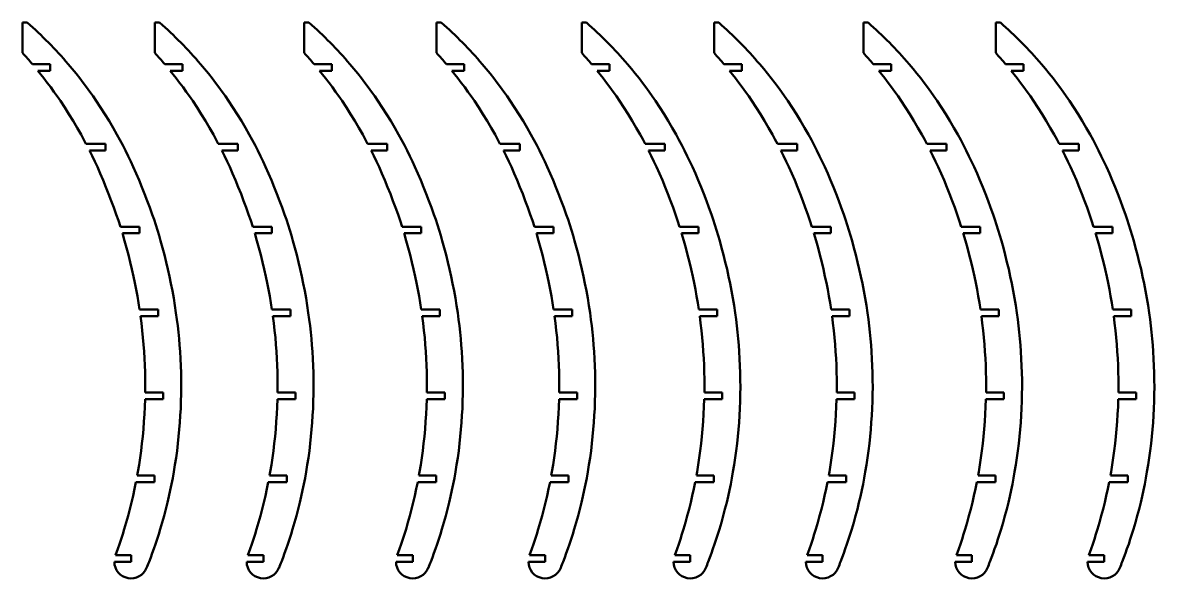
# Model space of a CAD drawing. Header units: millimetres. Extents: x 251 to 1362, y 757 to 1540.
# Drawn here: x 680 to 1362, y 1192 to 1527 of the extents above; entities that cross this region are included whole.
import ezdxf

# ---------------------------------------------------------------- set-up
doc = ezdxf.new("R2010")
doc.units = ezdxf.units.MM
doc.layers.get('0').update_dxf_attribs({"lineweight": 30})

msp = doc.modelspace()

# ---------------------------------------------------------------- linework, layer by layer
at = {"color": 0, "lineweight": 50}
for p, q in [((679.91, 1509.19), (679.91, 1527.5)), ((679.91, 1527.5), (682.71, 1527.5)), ((759.65, 1527.5), (762.46, 1527.5)), ((759.65, 1509.19), (759.65, 1527.5)), ((849.65, 1509.19), (849.65, 1527.5)), ((849.65, 1527.5), (852.46, 1527.5)), ((929.4, 1527.5), (932.2, 1527.5)), ((929.4, 1509.19), (929.4, 1527.5)), ((1016.87, 1509.19), (1016.87, 1527.5)), ((1016.87, 1527.5), (1019.67, 1527.5)), ((1096.61, 1527.5), (1099.41, 1527.5)), ((1096.61, 1509.19), (1096.61, 1527.5)), ((1186.61, 1527.5), (1189.41, 1527.5)), ((1186.61, 1509.19), (1186.61, 1527.5)), ((1266.35, 1509.19), (1266.35, 1527.5)), ((1266.35, 1527.5), (1269.16, 1527.5)), ((696.56, 1502.5), (685.78, 1502.5)), ((696.56, 1502.5), (696.56, 1498.5)), ((776.3, 1502.5), (765.52, 1502.5)), ((776.3, 1502.5), (776.3, 1498.5)), ((866.3, 1502.5), (855.52, 1502.5)), ((866.3, 1502.5), (866.3, 1498.5)), ((946.04, 1502.5), (935.27, 1502.5)), ((946.04, 1502.5), (946.04, 1498.5)), ((1033.52, 1502.5), (1022.74, 1502.5)), ((1033.52, 1502.5), (1033.52, 1498.5)), ((1113.26, 1502.5), (1102.48, 1502.5)), ((1113.26, 1502.5), (1113.26, 1498.5)), ((1203.26, 1502.5), (1192.48, 1502.5)), ((1203.26, 1502.5), (1203.26, 1498.5)), ((1283, 1502.5), (1272.23, 1502.5)), ((1283, 1502.5), (1283, 1498.5)), ((696.56, 1498.5), (689.1, 1498.5)), ((776.3, 1498.5), (768.84, 1498.5)), ((866.3, 1498.5), (858.84, 1498.5)), ((946.04, 1498.5), (938.59, 1498.5)), ((1033.52, 1498.5), (1026.06, 1498.5)), ((1113.26, 1498.5), (1105.8, 1498.5)), ((1203.26, 1498.5), (1195.8, 1498.5)), ((1283, 1498.5), (1275.55, 1498.5)), ((718.07, 1454.5), (729.94, 1454.5)), ((729.94, 1454.5), (729.94, 1450.5)), ((797.81, 1454.5), (809.68, 1454.5)), ((809.68, 1454.5), (809.68, 1450.5)), ((887.81, 1454.5), (899.68, 1454.5)), ((899.68, 1454.5), (899.68, 1450.5)), ((967.55, 1454.5), (979.43, 1454.5)), ((979.43, 1454.5), (979.43, 1450.5)), ((1055.03, 1454.5), (1066.9, 1454.5)), ((1066.9, 1454.5), (1066.9, 1450.5)), ((1134.77, 1454.5), (1146.64, 1454.5)), ((1146.64, 1454.5), (1146.64, 1450.5)), ((1224.77, 1454.5), (1236.64, 1454.5)), ((1236.64, 1454.5), (1236.64, 1450.5)), ((1304.51, 1454.5), (1316.38, 1454.5)), ((1316.38, 1454.5), (1316.38, 1450.5)), ((720.14, 1450.5), (729.94, 1450.5)), ((799.89, 1450.5), (809.68, 1450.5)), ((889.89, 1450.5), (899.68, 1450.5)), ((969.63, 1450.5), (979.43, 1450.5)), ((1057.1, 1450.5), (1066.9, 1450.5)), ((1136.84, 1450.5), (1146.64, 1450.5)), ((1226.84, 1450.5), (1236.64, 1450.5)), ((1306.59, 1450.5), (1316.38, 1450.5)), ((738.83, 1404.5), (750.28, 1404.5)), ((740.06, 1400.5), (750.28, 1400.5)), ((750.28, 1404.5), (750.28, 1400.5)), ((818.58, 1404.5), (830.02, 1404.5)), ((819.8, 1400.5), (830.02, 1400.5)), ((830.02, 1404.5), (830.02, 1400.5)), ((908.58, 1404.5), (920.02, 1404.5)), ((909.8, 1400.5), (920.02, 1400.5)), ((920.02, 1404.5), (920.02, 1400.5)), ((988.32, 1404.5), (999.77, 1404.5)), ((989.55, 1400.5), (999.77, 1400.5)), ((999.77, 1404.5), (999.77, 1400.5)), ((1075.79, 1404.5), (1087.24, 1404.5)), ((1077.02, 1400.5), (1087.24, 1400.5)), ((1087.24, 1404.5), (1087.24, 1400.5)), ((1155.54, 1404.5), (1166.98, 1404.5)), ((1156.76, 1400.5), (1166.98, 1400.5)), ((1166.98, 1404.5), (1166.98, 1400.5)), ((1245.54, 1404.5), (1256.98, 1404.5)), ((1246.76, 1400.5), (1256.98, 1400.5)), ((1256.98, 1404.5), (1256.98, 1400.5)), ((1325.28, 1404.5), (1336.72, 1404.5)), ((1326.5, 1400.5), (1336.72, 1400.5)), ((1336.72, 1404.5), (1336.72, 1400.5)), ((750.39, 1354.5), (761.5, 1354.5)), ((750.96, 1350.5), (761.5, 1350.5)), ((761.5, 1354.5), (761.5, 1350.5)), ((830.13, 1354.5), (841.24, 1354.5)), ((830.7, 1350.5), (841.24, 1350.5)), ((841.24, 1354.5), (841.24, 1350.5)), ((920.13, 1354.5), (931.24, 1354.5)), ((920.7, 1350.5), (931.24, 1350.5)), ((931.24, 1354.5), (931.24, 1350.5)), ((999.87, 1354.5), (1010.99, 1354.5)), ((1000.44, 1350.5), (1010.99, 1350.5)), ((1010.99, 1354.5), (1010.99, 1350.5)), ((1087.34, 1354.5), (1098.46, 1354.5)), ((1087.91, 1350.5), (1098.46, 1350.5)), ((1098.46, 1354.5), (1098.46, 1350.5)), ((1167.09, 1354.5), (1178.2, 1354.5)), ((1167.66, 1350.5), (1178.2, 1350.5)), ((1178.2, 1354.5), (1178.2, 1350.5)), ((1257.09, 1354.5), (1268.2, 1354.5)), ((1257.66, 1350.5), (1268.2, 1350.5)), ((1268.2, 1354.5), (1268.2, 1350.5)), ((1336.83, 1354.5), (1347.95, 1354.5)), ((1337.4, 1350.5), (1347.95, 1350.5)), ((1347.95, 1354.5), (1347.95, 1350.5)), ((753.78, 1304.5), (764.57, 1304.5)), ((764.57, 1304.5), (764.57, 1300.5)), ((833.52, 1304.5), (844.31, 1304.5)), ((844.31, 1304.5), (844.31, 1300.5)), ((923.52, 1304.5), (934.31, 1304.5)), ((934.31, 1304.5), (934.31, 1300.5)), ((1003.27, 1304.5), (1014.06, 1304.5)), ((1014.06, 1304.5), (1014.06, 1300.5)), ((1090.74, 1304.5), (1101.53, 1304.5)), ((1101.53, 1304.5), (1101.53, 1300.5)), ((1170.48, 1304.5), (1181.27, 1304.5)), ((1181.27, 1304.5), (1181.27, 1300.5)), ((1260.48, 1304.5), (1271.27, 1304.5)), ((1271.27, 1304.5), (1271.27, 1300.5)), ((1340.23, 1304.5), (1351.02, 1304.5)), ((1351.02, 1304.5), (1351.02, 1300.5)), ((753.7, 1300.5), (764.57, 1300.5)), ((833.44, 1300.5), (844.31, 1300.5)), ((923.44, 1300.5), (934.31, 1300.5)), ((1003.19, 1300.5), (1014.06, 1300.5)), ((1090.66, 1300.5), (1101.53, 1300.5)), ((1170.4, 1300.5), (1181.27, 1300.5)), ((1260.4, 1300.5), (1271.27, 1300.5)), ((1340.14, 1300.5), (1351.02, 1300.5)), ((748.22, 1250.5), (759.43, 1250.5)), ((748.97, 1254.5), (759.43, 1254.5)), ((759.43, 1254.5), (759.43, 1250.5)), ((827.96, 1250.5), (839.17, 1250.5)), ((828.71, 1254.5), (839.17, 1254.5)), ((839.17, 1254.5), (839.17, 1250.5)), ((917.96, 1250.5), (929.17, 1250.5)), ((918.71, 1254.5), (929.17, 1254.5)), ((929.17, 1254.5), (929.17, 1250.5)), ((997.71, 1250.5), (1008.91, 1250.5)), ((998.46, 1254.5), (1008.91, 1254.5)), ((1008.91, 1254.5), (1008.91, 1250.5)), ((1085.18, 1250.5), (1096.38, 1250.5)), ((1085.93, 1254.5), (1096.38, 1254.5)), ((1096.38, 1254.5), (1096.38, 1250.5)), ((1164.92, 1250.5), (1176.13, 1250.5)), ((1165.67, 1254.5), (1176.13, 1254.5)), ((1176.13, 1254.5), (1176.13, 1250.5)), ((1254.92, 1250.5), (1266.13, 1250.5)), ((1255.67, 1254.5), (1266.13, 1254.5)), ((1266.13, 1254.5), (1266.13, 1250.5)), ((1334.66, 1250.5), (1345.87, 1250.5)), ((1335.41, 1254.5), (1345.87, 1254.5)), ((1345.87, 1254.5), (1345.87, 1250.5)), ((745.27, 1202.5), (735.19, 1202.5)), ((745.27, 1206.5), (735.96, 1206.5)), ((745.27, 1202.5), (745.27, 1206.5)), ((825.01, 1202.5), (814.93, 1202.5)), ((825.01, 1206.5), (815.7, 1206.5)), ((825.01, 1202.5), (825.01, 1206.5)), ((915.01, 1202.5), (904.93, 1202.5)), ((915.01, 1206.5), (905.7, 1206.5)), ((915.01, 1202.5), (915.01, 1206.5)), ((994.75, 1202.5), (984.67, 1202.5)), ((994.75, 1206.5), (985.45, 1206.5)), ((994.75, 1202.5), (994.75, 1206.5)), ((1082.22, 1202.5), (1072.14, 1202.5)), ((1082.22, 1206.5), (1072.92, 1206.5)), ((1082.22, 1202.5), (1082.22, 1206.5)), ((1161.97, 1202.5), (1151.89, 1202.5)), ((1161.97, 1206.5), (1152.66, 1206.5)), ((1161.97, 1202.5), (1161.97, 1206.5)), ((1251.97, 1202.5), (1241.89, 1202.5)), ((1251.97, 1206.5), (1242.66, 1206.5)), ((1251.97, 1202.5), (1251.97, 1206.5)), ((1331.71, 1202.5), (1321.63, 1202.5)), ((1331.71, 1206.5), (1322.4, 1206.5)), ((1331.71, 1202.5), (1331.71, 1206.5))]:
    msp.add_line(p, q, dxfattribs=at)
for points in [[(707.38, 1502.5, 0), (709.77, 1499.69, 0), (712.1, 1496.83, 0), (714.38, 1493.93, 0), (716.43, 1491.25, 0), (718.45, 1488.55, 0), (720.44, 1485.82, 0), (722.39, 1483.07, 0), (724.3, 1480.28, 0), (726.92, 1476.3, 0), (729.47, 1472.28, 0), (731.96, 1468.22, 0), (734.38, 1464.12, 0), (736.73, 1459.98, 0), (738.49, 1456.79, 0), (740.2, 1453.59, 0), (741.86, 1450.36, 0), (743.48, 1447.1, 0), (745.05, 1443.83, 0), (746.58, 1440.52, 0), (748.36, 1436.5, 0), (750.09, 1432.44, 0), (751.77, 1428.37, 0), (753.4, 1424.27, 0), (754.98, 1420.16, 0), (756.52, 1416.03, 0), (758.01, 1411.88, 0), (759.1, 1408.73, 0), (760.14, 1405.57, 0), (761.14, 1402.39, 0), (762.09, 1399.2, 0), (763.01, 1396, 0), (764.19, 1391.74, 0), (765.31, 1387.46, 0), (766.39, 1383.17, 0), (767.41, 1378.86, 0), (768.37, 1374.54, 0), (769.28, 1370.16, 0), (770.14, 1365.76, 0), (770.93, 1361.35, 0), (771.66, 1356.93, 0), (772.32, 1352.5, 0), (772.85, 1348.63, 0), (773.34, 1344.75, 0), (773.77, 1340.87, 0), (774.16, 1336.98, 0), (774.5, 1333.09, 0), (774.78, 1329.19, 0), (775.03, 1324.92, 0), (775.22, 1320.64, 0), (775.36, 1316.36, 0), (775.44, 1312.08, 0), (775.46, 1307.8, 0), (775.41, 1303.51, 0), (775.31, 1299.25, 0), (775.15, 1294.99, 0), (774.92, 1290.73, 0), (774.64, 1286.48, 0), (774.3, 1282.22, 0), (773.91, 1277.98, 0), (773.46, 1273.7, 0), (772.94, 1269.43, 0), (772.35, 1265.17, 0), (771.7, 1260.92, 0), (771, 1256.68, 0), (770.34, 1252.98, 0), (769.63, 1249.28, 0), (768.87, 1245.6, 0), (768.06, 1241.93, 0), (767.21, 1238.27, 0), (766.21, 1234.2, 0), (765.14, 1230.16, 0), (764.01, 1226.13, 0), (762.84, 1222.11, 0), (761.92, 1219.13, 0), (760.96, 1216.17, 0), (759.97, 1213.21, 0), (758.96, 1210.26, 0), (758.03, 1207.66, 0), (757.08, 1205.07, 0), (756.09, 1202.5, 0)], [(787.12, 1502.5, 0), (789.51, 1499.69, 0), (791.84, 1496.83, 0), (794.12, 1493.93, 0), (796.17, 1491.25, 0), (798.2, 1488.55, 0), (800.19, 1485.82, 0), (802.14, 1483.07, 0), (804.04, 1480.28, 0), (806.66, 1476.3, 0), (809.21, 1472.28, 0), (811.7, 1468.22, 0), (814.12, 1464.12, 0), (816.48, 1459.98, 0), (818.23, 1456.79, 0), (819.94, 1453.59, 0), (821.6, 1450.36, 0), (823.22, 1447.1, 0), (824.8, 1443.83, 0), (826.32, 1440.52, 0), (828.1, 1436.5, 0), (829.84, 1432.44, 0), (831.51, 1428.37, 0), (833.14, 1424.27, 0), (834.73, 1420.16, 0), (836.26, 1416.03, 0), (837.76, 1411.88, 0), (838.85, 1408.73, 0), (839.88, 1405.57, 0), (840.88, 1402.39, 0), (841.83, 1399.2, 0), (842.75, 1396, 0), (843.93, 1391.74, 0), (845.06, 1387.46, 0), (846.13, 1383.17, 0), (847.15, 1378.86, 0), (848.11, 1374.54, 0), (849.03, 1370.16, 0), (849.88, 1365.76, 0), (850.67, 1361.35, 0), (851.4, 1356.93, 0), (852.07, 1352.5, 0), (852.6, 1348.63, 0), (853.08, 1344.75, 0), (853.52, 1340.87, 0), (853.9, 1336.98, 0), (854.24, 1333.09, 0), (854.52, 1329.19, 0), (854.77, 1324.92, 0), (854.96, 1320.64, 0), (855.1, 1316.36, 0), (855.18, 1312.08, 0), (855.2, 1307.8, 0), (855.16, 1303.51, 0), (855.05, 1299.25, 0), (854.89, 1294.99, 0), (854.66, 1290.73, 0), (854.38, 1286.48, 0), (854.05, 1282.22, 0), (853.66, 1277.98, 0), (853.2, 1273.7, 0), (852.68, 1269.43, 0), (852.09, 1265.17, 0), (851.44, 1260.92, 0), (850.74, 1256.68, 0), (850.08, 1252.98, 0), (849.37, 1249.28, 0), (848.61, 1245.6, 0), (847.8, 1241.93, 0), (846.95, 1238.27, 0), (845.95, 1234.2, 0), (844.88, 1230.16, 0), (843.76, 1226.13, 0), (842.58, 1222.11, 0), (841.66, 1219.13, 0), (840.7, 1216.17, 0), (839.72, 1213.21, 0), (838.7, 1210.26, 0), (837.78, 1207.66, 0), (836.82, 1205.07, 0), (835.83, 1202.5, 0)], [(877.12, 1502.5, 0), (879.51, 1499.69, 0), (881.84, 1496.83, 0), (884.12, 1493.93, 0), (886.17, 1491.25, 0), (888.2, 1488.55, 0), (890.19, 1485.82, 0), (892.14, 1483.07, 0), (894.04, 1480.28, 0), (896.66, 1476.3, 0), (899.21, 1472.28, 0), (901.7, 1468.22, 0), (904.12, 1464.12, 0), (906.48, 1459.98, 0), (908.23, 1456.79, 0), (909.94, 1453.59, 0), (911.6, 1450.36, 0), (913.22, 1447.1, 0), (914.8, 1443.83, 0), (916.32, 1440.52, 0), (918.1, 1436.5, 0), (919.84, 1432.44, 0), (921.51, 1428.37, 0), (923.14, 1424.27, 0), (924.73, 1420.16, 0), (926.26, 1416.03, 0), (927.76, 1411.88, 0), (928.85, 1408.73, 0), (929.88, 1405.57, 0), (930.88, 1402.39, 0), (931.83, 1399.2, 0), (932.75, 1396, 0), (933.93, 1391.74, 0), (935.06, 1387.46, 0), (936.13, 1383.17, 0), (937.15, 1378.86, 0), (938.11, 1374.54, 0), (939.03, 1370.16, 0), (939.88, 1365.76, 0), (940.67, 1361.35, 0), (941.4, 1356.93, 0), (942.07, 1352.5, 0), (942.6, 1348.63, 0), (943.08, 1344.75, 0), (943.52, 1340.87, 0), (943.9, 1336.98, 0), (944.24, 1333.09, 0), (944.52, 1329.19, 0), (944.77, 1324.92, 0), (944.96, 1320.64, 0), (945.1, 1316.36, 0), (945.18, 1312.08, 0), (945.2, 1307.8, 0), (945.16, 1303.51, 0), (945.05, 1299.25, 0), (944.89, 1294.99, 0), (944.66, 1290.73, 0), (944.38, 1286.48, 0), (944.05, 1282.22, 0), (943.66, 1277.98, 0), (943.2, 1273.7, 0), (942.68, 1269.43, 0), (942.09, 1265.17, 0), (941.44, 1260.92, 0), (940.74, 1256.68, 0), (940.08, 1252.98, 0), (939.37, 1249.28, 0), (938.61, 1245.6, 0), (937.8, 1241.93, 0), (936.95, 1238.27, 0), (935.95, 1234.2, 0), (934.88, 1230.16, 0), (933.76, 1226.13, 0), (932.58, 1222.11, 0), (931.66, 1219.13, 0), (930.7, 1216.17, 0), (929.72, 1213.21, 0), (928.7, 1210.26, 0), (927.78, 1207.66, 0), (926.82, 1205.07, 0), (925.83, 1202.5, 0)], [(956.87, 1502.5, 0), (959.25, 1499.69, 0), (961.59, 1496.83, 0), (963.87, 1493.93, 0), (965.92, 1491.25, 0), (967.94, 1488.55, 0), (969.93, 1485.82, 0), (971.88, 1483.07, 0), (973.78, 1480.28, 0), (976.4, 1476.3, 0), (978.96, 1472.28, 0), (981.44, 1468.22, 0), (983.87, 1464.12, 0), (986.22, 1459.98, 0), (987.97, 1456.79, 0), (989.68, 1453.59, 0), (991.35, 1450.36, 0), (992.97, 1447.1, 0), (994.54, 1443.83, 0), (996.06, 1440.52, 0), (997.85, 1436.5, 0), (999.58, 1432.44, 0), (1001.26, 1428.37, 0), (1002.89, 1424.27, 0), (1004.47, 1420.16, 0), (1006.01, 1416.03, 0), (1007.5, 1411.88, 0), (1008.59, 1408.73, 0), (1009.63, 1405.57, 0), (1010.62, 1402.39, 0), (1011.58, 1399.2, 0), (1012.5, 1396, 0), (1013.67, 1391.74, 0), (1014.8, 1387.46, 0), (1015.88, 1383.17, 0), (1016.9, 1378.86, 0), (1017.86, 1374.54, 0), (1018.77, 1370.16, 0), (1019.62, 1365.76, 0), (1020.42, 1361.35, 0), (1021.15, 1356.93, 0), (1021.81, 1352.5, 0), (1022.34, 1348.63, 0), (1022.82, 1344.75, 0), (1023.26, 1340.87, 0), (1023.65, 1336.98, 0), (1023.98, 1333.09, 0), (1024.26, 1329.19, 0), (1024.51, 1324.92, 0), (1024.71, 1320.64, 0), (1024.84, 1316.36, 0), (1024.92, 1312.08, 0), (1024.94, 1307.8, 0), (1024.9, 1303.51, 0), (1024.8, 1299.25, 0), (1024.63, 1294.99, 0), (1024.41, 1290.73, 0), (1024.13, 1286.48, 0), (1023.79, 1282.22, 0), (1023.4, 1277.98, 0), (1022.94, 1273.7, 0), (1022.42, 1269.43, 0), (1021.83, 1265.17, 0), (1021.19, 1260.92, 0), (1020.49, 1256.68, 0), (1019.83, 1252.98, 0), (1019.11, 1249.28, 0), (1018.35, 1245.6, 0), (1017.55, 1241.93, 0), (1016.7, 1238.27, 0), (1015.69, 1234.2, 0), (1014.63, 1230.16, 0), (1013.5, 1226.13, 0), (1012.32, 1222.11, 0), (1011.4, 1219.13, 0), (1010.45, 1216.17, 0), (1009.46, 1213.21, 0), (1008.44, 1210.26, 0), (1007.52, 1207.66, 0), (1006.56, 1205.07, 0), (1005.58, 1202.5, 0)], [(1044.34, 1502.5, 0), (1046.73, 1499.69, 0), (1049.06, 1496.83, 0), (1051.34, 1493.93, 0), (1053.39, 1491.25, 0), (1055.41, 1488.55, 0), (1057.4, 1485.82, 0), (1059.35, 1483.07, 0), (1061.26, 1480.28, 0), (1063.88, 1476.3, 0), (1066.43, 1472.28, 0), (1068.92, 1468.22, 0), (1071.34, 1464.12, 0), (1073.69, 1459.98, 0), (1075.44, 1456.79, 0), (1077.15, 1453.59, 0), (1078.82, 1450.36, 0), (1080.44, 1447.1, 0), (1082.01, 1443.83, 0), (1083.53, 1440.52, 0), (1085.32, 1436.5, 0), (1087.05, 1432.44, 0), (1088.73, 1428.37, 0), (1090.36, 1424.27, 0), (1091.94, 1420.16, 0), (1093.48, 1416.03, 0), (1094.97, 1411.88, 0), (1096.06, 1408.73, 0), (1097.1, 1405.57, 0), (1098.09, 1402.39, 0), (1099.05, 1399.2, 0), (1099.97, 1396, 0), (1101.14, 1391.74, 0), (1102.27, 1387.46, 0), (1103.35, 1383.17, 0), (1104.37, 1378.86, 0), (1105.33, 1374.54, 0), (1106.24, 1370.16, 0), (1107.09, 1365.76, 0), (1107.89, 1361.35, 0), (1108.62, 1356.93, 0), (1109.28, 1352.5, 0), (1109.81, 1348.63, 0), (1110.3, 1344.75, 0), (1110.73, 1340.87, 0), (1111.12, 1336.98, 0), (1111.45, 1333.09, 0), (1111.74, 1329.19, 0), (1111.99, 1324.92, 0), (1112.18, 1320.64, 0), (1112.32, 1316.36, 0), (1112.39, 1312.08, 0), (1112.41, 1307.8, 0), (1112.37, 1303.51, 0), (1112.27, 1299.25, 0), (1112.1, 1294.99, 0), (1111.88, 1290.73, 0), (1111.6, 1286.48, 0), (1111.26, 1282.22, 0), (1110.87, 1277.98, 0), (1110.42, 1273.7, 0), (1109.89, 1269.43, 0), (1109.31, 1265.17, 0), (1108.66, 1260.92, 0), (1107.96, 1256.68, 0), (1107.3, 1252.98, 0), (1106.59, 1249.28, 0), (1105.83, 1245.6, 0), (1105.02, 1241.93, 0), (1104.17, 1238.27, 0), (1103.16, 1234.2, 0), (1102.1, 1230.16, 0), (1100.97, 1226.13, 0), (1099.79, 1222.11, 0), (1098.88, 1219.13, 0), (1097.92, 1216.17, 0), (1096.93, 1213.21, 0), (1095.92, 1210.26, 0), (1094.99, 1207.66, 0), (1094.04, 1205.07, 0), (1093.05, 1202.5, 0)], [(1124.08, 1502.5, 0), (1126.47, 1499.69, 0), (1128.8, 1496.83, 0), (1131.08, 1493.93, 0), (1133.13, 1491.25, 0), (1135.16, 1488.55, 0), (1137.15, 1485.82, 0), (1139.1, 1483.07, 0), (1141, 1480.28, 0), (1143.62, 1476.3, 0), (1146.17, 1472.28, 0), (1148.66, 1468.22, 0), (1151.08, 1464.12, 0), (1153.44, 1459.98, 0), (1155.19, 1456.79, 0), (1156.9, 1453.59, 0), (1158.56, 1450.36, 0), (1160.18, 1447.1, 0), (1161.75, 1443.83, 0), (1163.28, 1440.52, 0), (1165.06, 1436.5, 0), (1166.79, 1432.44, 0), (1168.47, 1428.37, 0), (1170.1, 1424.27, 0), (1171.68, 1420.16, 0), (1173.22, 1416.03, 0), (1174.72, 1411.88, 0), (1175.8, 1408.73, 0), (1176.84, 1405.57, 0), (1177.84, 1402.39, 0), (1178.79, 1399.2, 0), (1179.71, 1396, 0), (1180.89, 1391.74, 0), (1182.02, 1387.46, 0), (1183.09, 1383.17, 0), (1184.11, 1378.86, 0), (1185.07, 1374.54, 0), (1185.98, 1370.16, 0), (1186.84, 1365.76, 0), (1187.63, 1361.35, 0), (1188.36, 1356.93, 0), (1189.03, 1352.5, 0), (1189.56, 1348.63, 0), (1190.04, 1344.75, 0), (1190.48, 1340.87, 0), (1190.86, 1336.98, 0), (1191.2, 1333.09, 0), (1191.48, 1329.19, 0), (1191.73, 1324.92, 0), (1191.92, 1320.64, 0), (1192.06, 1316.36, 0), (1192.14, 1312.08, 0), (1192.16, 1307.8, 0), (1192.11, 1303.51, 0), (1192.01, 1299.25, 0), (1191.85, 1294.99, 0), (1191.62, 1290.73, 0), (1191.34, 1286.48, 0), (1191.01, 1282.22, 0), (1190.62, 1277.98, 0), (1190.16, 1273.7, 0), (1189.64, 1269.43, 0), (1189.05, 1265.17, 0), (1188.4, 1260.92, 0), (1187.7, 1256.68, 0), (1187.04, 1252.98, 0), (1186.33, 1249.28, 0), (1185.57, 1245.6, 0), (1184.76, 1241.93, 0), (1183.91, 1238.27, 0), (1182.91, 1234.2, 0), (1181.84, 1230.16, 0), (1180.72, 1226.13, 0), (1179.54, 1222.11, 0), (1178.62, 1219.13, 0), (1177.66, 1216.17, 0), (1176.67, 1213.21, 0), (1175.66, 1210.26, 0), (1174.73, 1207.66, 0), (1173.78, 1205.07, 0), (1172.79, 1202.5, 0)], [(1214.08, 1502.5, 0), (1216.47, 1499.69, 0), (1218.8, 1496.83, 0), (1221.08, 1493.93, 0), (1223.13, 1491.25, 0), (1225.16, 1488.55, 0), (1227.15, 1485.82, 0), (1229.1, 1483.07, 0), (1231, 1480.28, 0), (1233.62, 1476.3, 0), (1236.17, 1472.28, 0), (1238.66, 1468.22, 0), (1241.08, 1464.12, 0), (1243.44, 1459.98, 0), (1245.19, 1456.79, 0), (1246.9, 1453.59, 0), (1248.56, 1450.36, 0), (1250.18, 1447.1, 0), (1251.75, 1443.83, 0), (1253.28, 1440.52, 0), (1255.06, 1436.5, 0), (1256.79, 1432.44, 0), (1258.47, 1428.37, 0), (1260.1, 1424.27, 0), (1261.68, 1420.16, 0), (1263.22, 1416.03, 0), (1264.72, 1411.88, 0), (1265.8, 1408.73, 0), (1266.84, 1405.57, 0), (1267.84, 1402.39, 0), (1268.79, 1399.2, 0), (1269.71, 1396, 0), (1270.89, 1391.74, 0), (1272.02, 1387.46, 0), (1273.09, 1383.17, 0), (1274.11, 1378.86, 0), (1275.07, 1374.54, 0), (1275.98, 1370.16, 0), (1276.84, 1365.76, 0), (1277.63, 1361.35, 0), (1278.36, 1356.93, 0), (1279.03, 1352.5, 0), (1279.56, 1348.63, 0), (1280.04, 1344.75, 0), (1280.48, 1340.87, 0), (1280.86, 1336.98, 0), (1281.2, 1333.09, 0), (1281.48, 1329.19, 0), (1281.73, 1324.92, 0), (1281.92, 1320.64, 0), (1282.06, 1316.36, 0), (1282.14, 1312.08, 0), (1282.16, 1307.8, 0), (1282.11, 1303.51, 0), (1282.01, 1299.25, 0), (1281.85, 1294.99, 0), (1281.62, 1290.73, 0), (1281.34, 1286.48, 0), (1281.01, 1282.22, 0), (1280.62, 1277.98, 0), (1280.16, 1273.7, 0), (1279.64, 1269.43, 0), (1279.05, 1265.17, 0), (1278.4, 1260.92, 0), (1277.7, 1256.68, 0), (1277.04, 1252.98, 0), (1276.33, 1249.28, 0), (1275.57, 1245.6, 0), (1274.76, 1241.93, 0), (1273.91, 1238.27, 0), (1272.91, 1234.2, 0), (1271.84, 1230.16, 0), (1270.72, 1226.13, 0), (1269.54, 1222.11, 0), (1268.62, 1219.13, 0), (1267.66, 1216.17, 0), (1266.67, 1213.21, 0), (1265.66, 1210.26, 0), (1264.73, 1207.66, 0), (1263.78, 1205.07, 0), (1262.79, 1202.5, 0)], [(1293.83, 1502.5, 0), (1296.21, 1499.69, 0), (1298.54, 1496.83, 0), (1300.82, 1493.93, 0), (1302.88, 1491.25, 0), (1304.9, 1488.55, 0), (1306.89, 1485.82, 0), (1308.84, 1483.07, 0), (1310.74, 1480.28, 0), (1313.36, 1476.3, 0), (1315.91, 1472.28, 0), (1318.4, 1468.22, 0), (1320.82, 1464.12, 0), (1323.18, 1459.98, 0), (1324.93, 1456.79, 0), (1326.64, 1453.59, 0), (1328.31, 1450.36, 0), (1329.93, 1447.1, 0), (1331.5, 1443.83, 0), (1333.02, 1440.52, 0), (1334.81, 1436.5, 0), (1336.54, 1432.44, 0), (1338.22, 1428.37, 0), (1339.85, 1424.27, 0), (1341.43, 1420.16, 0), (1342.96, 1416.03, 0), (1344.46, 1411.88, 0), (1345.55, 1408.73, 0), (1346.59, 1405.57, 0), (1347.58, 1402.39, 0), (1348.53, 1399.2, 0), (1349.45, 1396, 0), (1350.63, 1391.74, 0), (1351.76, 1387.46, 0), (1352.83, 1383.17, 0), (1353.85, 1378.86, 0), (1354.81, 1374.54, 0), (1355.73, 1370.16, 0), (1356.58, 1365.76, 0), (1357.37, 1361.35, 0), (1358.1, 1356.93, 0), (1358.77, 1352.5, 0), (1359.3, 1348.63, 0), (1359.78, 1344.75, 0), (1360.22, 1340.87, 0), (1360.61, 1336.98, 0), (1360.94, 1333.09, 0), (1361.22, 1329.19, 0), (1361.47, 1324.92, 0), (1361.67, 1320.64, 0), (1361.8, 1316.36, 0), (1361.88, 1312.08, 0), (1361.9, 1307.8, 0), (1361.86, 1303.51, 0), (1361.75, 1299.25, 0), (1361.59, 1294.99, 0), (1361.37, 1290.73, 0), (1361.09, 1286.48, 0), (1360.75, 1282.22, 0), (1360.36, 1277.98, 0), (1359.9, 1273.7, 0), (1359.38, 1269.43, 0), (1358.79, 1265.17, 0), (1358.15, 1260.92, 0), (1357.44, 1256.68, 0), (1356.78, 1252.98, 0), (1356.07, 1249.28, 0), (1355.31, 1245.6, 0), (1354.51, 1241.93, 0), (1353.65, 1238.27, 0), (1352.65, 1234.2, 0), (1351.58, 1230.16, 0), (1350.46, 1226.13, 0), (1349.28, 1222.11, 0), (1348.36, 1219.13, 0), (1347.41, 1216.17, 0), (1346.42, 1213.21, 0), (1345.4, 1210.26, 0), (1344.48, 1207.66, 0), (1343.52, 1205.07, 0), (1342.53, 1202.5, 0)], [(689.1, 1498.5, 0), (690.93, 1496.23, 0), (692.73, 1493.93, 0), (694.78, 1491.25, 0), (696.81, 1488.55, 0), (698.8, 1485.82, 0), (700.75, 1483.07, 0), (702.65, 1480.28, 0), (705.27, 1476.3, 0), (707.82, 1472.28, 0), (710.31, 1468.22, 0), (712.73, 1464.12, 0), (715.09, 1459.98, 0), (716.59, 1457.25, 0), (718.07, 1454.5, 0)], [(768.84, 1498.5, 0), (770.68, 1496.23, 0), (772.47, 1493.93, 0), (774.53, 1491.25, 0), (776.55, 1488.55, 0), (778.54, 1485.82, 0), (780.49, 1483.07, 0), (782.39, 1480.28, 0), (785.01, 1476.3, 0), (787.57, 1472.28, 0), (790.05, 1468.22, 0), (792.47, 1464.12, 0), (794.83, 1459.98, 0), (796.34, 1457.25, 0), (797.81, 1454.5, 0)], [(858.84, 1498.5, 0), (860.68, 1496.23, 0), (862.47, 1493.93, 0), (864.53, 1491.25, 0), (866.55, 1488.55, 0), (868.54, 1485.82, 0), (870.49, 1483.07, 0), (872.39, 1480.28, 0), (875.01, 1476.3, 0), (877.57, 1472.28, 0), (880.05, 1468.22, 0), (882.47, 1464.12, 0), (884.83, 1459.98, 0), (886.34, 1457.25, 0), (887.81, 1454.5, 0)], [(938.59, 1498.5, 0), (940.42, 1496.23, 0), (942.22, 1493.93, 0), (944.27, 1491.25, 0), (946.29, 1488.55, 0), (948.28, 1485.82, 0), (950.23, 1483.07, 0), (952.14, 1480.28, 0), (954.76, 1476.3, 0), (957.31, 1472.28, 0), (959.8, 1468.22, 0), (962.22, 1464.12, 0), (964.57, 1459.98, 0), (966.08, 1457.25, 0), (967.55, 1454.5, 0)], [(1026.06, 1498.5, 0), (1027.89, 1496.23, 0), (1029.69, 1493.93, 0), (1031.74, 1491.25, 0), (1033.76, 1488.55, 0), (1035.75, 1485.82, 0), (1037.7, 1483.07, 0), (1039.61, 1480.28, 0), (1042.23, 1476.3, 0), (1044.78, 1472.28, 0), (1047.27, 1468.22, 0), (1049.69, 1464.12, 0), (1052.04, 1459.98, 0), (1053.55, 1457.25, 0), (1055.03, 1454.5, 0)], [(1105.8, 1498.5, 0), (1107.63, 1496.23, 0), (1109.43, 1493.93, 0), (1111.48, 1491.25, 0), (1113.51, 1488.55, 0), (1115.5, 1485.82, 0), (1117.45, 1483.07, 0), (1119.35, 1480.28, 0), (1121.97, 1476.3, 0), (1124.52, 1472.28, 0), (1127.01, 1468.22, 0), (1129.43, 1464.12, 0), (1131.79, 1459.98, 0), (1133.29, 1457.25, 0), (1134.77, 1454.5, 0)], [(1195.8, 1498.5, 0), (1197.63, 1496.23, 0), (1199.43, 1493.93, 0), (1201.48, 1491.25, 0), (1203.51, 1488.55, 0), (1205.5, 1485.82, 0), (1207.45, 1483.07, 0), (1209.35, 1480.28, 0), (1211.97, 1476.3, 0), (1214.52, 1472.28, 0), (1217.01, 1468.22, 0), (1219.43, 1464.12, 0), (1221.79, 1459.98, 0), (1223.29, 1457.25, 0), (1224.77, 1454.5, 0)], [(1275.55, 1498.5, 0), (1277.38, 1496.23, 0), (1279.18, 1493.93, 0), (1281.23, 1491.25, 0), (1283.25, 1488.55, 0), (1285.24, 1485.82, 0), (1287.19, 1483.07, 0), (1289.1, 1480.28, 0), (1291.71, 1476.3, 0), (1294.27, 1472.28, 0), (1296.75, 1468.22, 0), (1299.18, 1464.12, 0), (1301.53, 1459.98, 0), (1303.04, 1457.25, 0), (1304.51, 1454.5, 0)], [(720.14, 1450.5, 0), (721.79, 1447.2, 0), (723.38, 1443.87, 0), (724.93, 1440.52, 0), (726.71, 1436.5, 0), (728.44, 1432.44, 0), (730.12, 1428.37, 0), (731.75, 1424.27, 0), (733.33, 1420.16, 0), (734.87, 1416.03, 0), (736.37, 1411.88, 0), (737.63, 1408.2, 0), (738.83, 1404.5, 0)], [(799.89, 1450.5, 0), (801.53, 1447.2, 0), (803.13, 1443.87, 0), (804.67, 1440.52, 0), (806.46, 1436.5, 0), (808.19, 1432.44, 0), (809.87, 1428.37, 0), (811.5, 1424.27, 0), (813.08, 1420.16, 0), (814.62, 1416.03, 0), (816.11, 1411.88, 0), (817.38, 1408.2, 0), (818.58, 1404.5, 0)], [(889.89, 1450.5, 0), (891.53, 1447.2, 0), (893.13, 1443.87, 0), (894.67, 1440.52, 0), (896.46, 1436.5, 0), (898.19, 1432.44, 0), (899.87, 1428.37, 0), (901.5, 1424.27, 0), (903.08, 1420.16, 0), (904.62, 1416.03, 0), (906.11, 1411.88, 0), (907.38, 1408.2, 0), (908.58, 1404.5, 0)], [(969.63, 1450.5, 0), (971.27, 1447.2, 0), (972.87, 1443.87, 0), (974.41, 1440.52, 0), (976.2, 1436.5, 0), (977.93, 1432.44, 0), (979.61, 1428.37, 0), (981.24, 1424.27, 0), (982.82, 1420.16, 0), (984.36, 1416.03, 0), (985.85, 1411.88, 0), (987.12, 1408.2, 0), (988.32, 1404.5, 0)], [(1057.1, 1450.5, 0), (1058.75, 1447.2, 0), (1060.34, 1443.87, 0), (1061.89, 1440.52, 0), (1063.67, 1436.5, 0), (1065.4, 1432.44, 0), (1067.08, 1428.37, 0), (1068.71, 1424.27, 0), (1070.29, 1420.16, 0), (1071.83, 1416.03, 0), (1073.32, 1411.88, 0), (1074.59, 1408.2, 0), (1075.79, 1404.5, 0)], [(1136.84, 1450.5, 0), (1138.49, 1447.2, 0), (1140.08, 1443.87, 0), (1141.63, 1440.52, 0), (1143.41, 1436.5, 0), (1145.15, 1432.44, 0), (1146.82, 1428.37, 0), (1148.45, 1424.27, 0), (1150.04, 1420.16, 0), (1151.57, 1416.03, 0), (1153.07, 1411.88, 0), (1154.33, 1408.2, 0), (1155.54, 1404.5, 0)], [(1226.84, 1450.5, 0), (1228.49, 1447.2, 0), (1230.08, 1443.87, 0), (1231.63, 1440.52, 0), (1233.41, 1436.5, 0), (1235.15, 1432.44, 0), (1236.82, 1428.37, 0), (1238.45, 1424.27, 0), (1240.04, 1420.16, 0), (1241.57, 1416.03, 0), (1243.07, 1411.88, 0), (1244.33, 1408.2, 0), (1245.54, 1404.5, 0)], [(1306.59, 1450.5, 0), (1308.23, 1447.2, 0), (1309.83, 1443.87, 0), (1311.37, 1440.52, 0), (1313.16, 1436.5, 0), (1314.89, 1432.44, 0), (1316.57, 1428.37, 0), (1318.2, 1424.27, 0), (1319.78, 1420.16, 0), (1321.32, 1416.03, 0), (1322.81, 1411.88, 0), (1324.08, 1408.2, 0), (1325.28, 1404.5, 0)], [(740.06, 1400.5, 0), (741.36, 1396, 0), (742.54, 1391.74, 0), (743.67, 1387.46, 0), (744.74, 1383.17, 0), (745.76, 1378.86, 0), (746.72, 1374.54, 0), (747.55, 1370.55, 0), (748.34, 1366.55, 0), (749.07, 1362.54, 0), (749.76, 1358.52, 0), (750.39, 1354.5, 0)], [(819.8, 1400.5, 0), (821.1, 1396, 0), (822.28, 1391.74, 0), (823.41, 1387.46, 0), (824.49, 1383.17, 0), (825.51, 1378.86, 0), (826.47, 1374.54, 0), (827.3, 1370.55, 0), (828.08, 1366.55, 0), (828.82, 1362.54, 0), (829.5, 1358.52, 0), (830.13, 1354.5, 0)], [(909.8, 1400.5, 0), (911.1, 1396, 0), (912.28, 1391.74, 0), (913.41, 1387.46, 0), (914.49, 1383.17, 0), (915.51, 1378.86, 0), (916.47, 1374.54, 0), (917.3, 1370.55, 0), (918.08, 1366.55, 0), (918.82, 1362.54, 0), (919.5, 1358.52, 0), (920.13, 1354.5, 0)], [(989.55, 1400.5, 0), (990.85, 1396, 0), (992.03, 1391.74, 0), (993.15, 1387.46, 0), (994.23, 1383.17, 0), (995.25, 1378.86, 0), (996.21, 1374.54, 0), (997.04, 1370.55, 0), (997.82, 1366.55, 0), (998.56, 1362.54, 0), (999.24, 1358.52, 0), (999.87, 1354.5, 0)], [(1077.02, 1400.5, 0), (1078.32, 1396, 0), (1079.5, 1391.74, 0), (1080.63, 1387.46, 0), (1081.7, 1383.17, 0), (1082.72, 1378.86, 0), (1083.68, 1374.54, 0), (1084.51, 1370.55, 0), (1085.3, 1366.55, 0), (1086.03, 1362.54, 0), (1086.71, 1358.52, 0), (1087.34, 1354.5, 0)], [(1156.76, 1400.5, 0), (1158.06, 1396, 0), (1159.24, 1391.74, 0), (1160.37, 1387.46, 0), (1161.44, 1383.17, 0), (1162.46, 1378.86, 0), (1163.42, 1374.54, 0), (1164.26, 1370.55, 0), (1165.04, 1366.55, 0), (1165.77, 1362.54, 0), (1166.46, 1358.52, 0), (1167.09, 1354.5, 0)], [(1246.76, 1400.5, 0), (1248.06, 1396, 0), (1249.24, 1391.74, 0), (1250.37, 1387.46, 0), (1251.44, 1383.17, 0), (1252.46, 1378.86, 0), (1253.42, 1374.54, 0), (1254.26, 1370.55, 0), (1255.04, 1366.55, 0), (1255.77, 1362.54, 0), (1256.46, 1358.52, 0), (1257.09, 1354.5, 0)], [(1326.5, 1400.5, 0), (1327.81, 1396, 0), (1328.98, 1391.74, 0), (1330.11, 1387.46, 0), (1331.19, 1383.17, 0), (1332.21, 1378.86, 0), (1333.17, 1374.54, 0), (1334, 1370.55, 0), (1334.78, 1366.55, 0), (1335.52, 1362.54, 0), (1336.2, 1358.52, 0), (1336.83, 1354.5, 0)], [(750.96, 1350.5, 0), (751.51, 1346.25, 0), (752, 1341.99, 0), (752.44, 1337.73, 0), (752.82, 1333.46, 0), (753.13, 1329.19, 0), (753.37, 1325.08, 0), (753.56, 1320.97, 0), (753.7, 1316.85, 0), (753.78, 1312.73, 0), (753.81, 1308.62, 0), (753.78, 1304.5, 0)], [(830.7, 1350.5, 0), (831.25, 1346.25, 0), (831.75, 1341.99, 0), (832.19, 1337.73, 0), (832.56, 1333.46, 0), (832.87, 1329.19, 0), (833.11, 1325.08, 0), (833.3, 1320.97, 0), (833.44, 1316.85, 0), (833.52, 1312.73, 0), (833.55, 1308.62, 0), (833.52, 1304.5, 0)], [(920.7, 1350.5, 0), (921.25, 1346.25, 0), (921.75, 1341.99, 0), (922.19, 1337.73, 0), (922.56, 1333.46, 0), (922.87, 1329.19, 0), (923.11, 1325.08, 0), (923.3, 1320.97, 0), (923.44, 1316.85, 0), (923.52, 1312.73, 0), (923.55, 1308.62, 0), (923.52, 1304.5, 0)], [(1000.44, 1350.5, 0), (1000.99, 1346.25, 0), (1001.49, 1341.99, 0), (1001.93, 1337.73, 0), (1002.3, 1333.46, 0), (1002.62, 1329.19, 0), (1002.86, 1325.08, 0), (1003.05, 1320.97, 0), (1003.18, 1316.85, 0), (1003.27, 1312.73, 0), (1003.3, 1308.62, 0), (1003.27, 1304.5, 0)], [(1087.91, 1350.5, 0), (1088.47, 1346.25, 0), (1088.96, 1341.99, 0), (1089.4, 1337.73, 0), (1089.78, 1333.46, 0), (1090.09, 1329.19, 0), (1090.33, 1325.08, 0), (1090.52, 1320.97, 0), (1090.66, 1316.85, 0), (1090.74, 1312.73, 0), (1090.77, 1308.62, 0), (1090.74, 1304.5, 0)], [(1167.66, 1350.5, 0), (1168.21, 1346.25, 0), (1168.71, 1341.99, 0), (1169.14, 1337.73, 0), (1169.52, 1333.46, 0), (1169.83, 1329.19, 0), (1170.07, 1325.08, 0), (1170.26, 1320.97, 0), (1170.4, 1316.85, 0), (1170.48, 1312.73, 0), (1170.51, 1308.62, 0), (1170.48, 1304.5, 0)], [(1257.66, 1350.5, 0), (1258.21, 1346.25, 0), (1258.71, 1341.99, 0), (1259.14, 1337.73, 0), (1259.52, 1333.46, 0), (1259.83, 1329.19, 0), (1260.07, 1325.08, 0), (1260.26, 1320.97, 0), (1260.4, 1316.85, 0), (1260.48, 1312.73, 0), (1260.51, 1308.62, 0), (1260.48, 1304.5, 0)], [(1337.4, 1350.5, 0), (1337.95, 1346.25, 0), (1338.45, 1341.99, 0), (1338.89, 1337.73, 0), (1339.26, 1333.46, 0), (1339.57, 1329.19, 0), (1339.82, 1325.08, 0), (1340.01, 1320.97, 0), (1340.14, 1316.85, 0), (1340.23, 1312.73, 0), (1340.25, 1308.62, 0), (1340.23, 1304.5, 0)], [(753.7, 1300.5, 0), (753.54, 1295.99, 0), (753.32, 1291.48, 0), (753.03, 1286.97, 0), (752.68, 1282.47, 0), (752.27, 1277.98, 0), (751.81, 1273.7, 0), (751.29, 1269.43, 0), (750.7, 1265.17, 0), (750.05, 1260.92, 0), (749.35, 1256.68, 0), (748.97, 1254.5, 0)], [(833.44, 1300.5, 0), (833.28, 1295.99, 0), (833.06, 1291.48, 0), (832.77, 1286.97, 0), (832.42, 1282.47, 0), (832.01, 1277.98, 0), (831.55, 1273.7, 0), (831.03, 1269.43, 0), (830.44, 1265.17, 0), (829.8, 1260.92, 0), (829.1, 1256.68, 0), (828.71, 1254.5, 0)], [(923.44, 1300.5, 0), (923.28, 1295.99, 0), (923.06, 1291.48, 0), (922.77, 1286.97, 0), (922.42, 1282.47, 0), (922.01, 1277.98, 0), (921.55, 1273.7, 0), (921.03, 1269.43, 0), (920.44, 1265.17, 0), (919.8, 1260.92, 0), (919.1, 1256.68, 0), (918.71, 1254.5, 0)], [(1003.19, 1300.5, 0), (1003.03, 1295.99, 0), (1002.8, 1291.48, 0), (1002.51, 1286.97, 0), (1002.16, 1282.47, 0), (1001.75, 1277.98, 0), (1001.3, 1273.7, 0), (1000.77, 1269.43, 0), (1000.19, 1265.17, 0), (999.54, 1260.92, 0), (998.84, 1256.68, 0), (998.46, 1254.5, 0)], [(1090.66, 1300.5, 0), (1090.5, 1295.99, 0), (1090.28, 1291.48, 0), (1089.99, 1286.97, 0), (1089.64, 1282.47, 0), (1089.22, 1277.98, 0), (1088.77, 1273.7, 0), (1088.25, 1269.43, 0), (1087.66, 1265.17, 0), (1087.01, 1260.92, 0), (1086.31, 1256.68, 0), (1085.93, 1254.5, 0)], [(1170.4, 1300.5, 0), (1170.24, 1295.99, 0), (1170.02, 1291.48, 0), (1169.73, 1286.97, 0), (1169.38, 1282.47, 0), (1168.97, 1277.98, 0), (1168.51, 1273.7, 0), (1167.99, 1269.43, 0), (1167.4, 1265.17, 0), (1166.75, 1260.92, 0), (1166.05, 1256.68, 0), (1165.67, 1254.5, 0)], [(1260.4, 1300.5, 0), (1260.24, 1295.99, 0), (1260.02, 1291.48, 0), (1259.73, 1286.97, 0), (1259.38, 1282.47, 0), (1258.97, 1277.98, 0), (1258.51, 1273.7, 0), (1257.99, 1269.43, 0), (1257.4, 1265.17, 0), (1256.75, 1260.92, 0), (1256.05, 1256.68, 0), (1255.67, 1254.5, 0)], [(1340.14, 1300.5, 0), (1339.99, 1295.99, 0), (1339.76, 1291.48, 0), (1339.47, 1286.97, 0), (1339.12, 1282.47, 0), (1338.71, 1277.98, 0), (1338.26, 1273.7, 0), (1337.73, 1269.43, 0), (1337.14, 1265.17, 0), (1336.5, 1260.92, 0), (1335.8, 1256.68, 0), (1335.41, 1254.5, 0)], [(748.22, 1250.5, 0), (747.39, 1246.41, 0), (746.5, 1242.33, 0), (745.56, 1238.27, 0), (744.56, 1234.2, 0), (743.49, 1230.16, 0), (742.37, 1226.13, 0), (741.19, 1222.11, 0), (740.27, 1219.13, 0), (739.31, 1216.17, 0), (738.33, 1213.21, 0), (737.31, 1210.26, 0), (735.96, 1206.5, 0)], [(827.96, 1250.5, 0), (827.13, 1246.41, 0), (826.25, 1242.33, 0), (825.31, 1238.27, 0), (824.3, 1234.2, 0), (823.23, 1230.16, 0), (822.11, 1226.13, 0), (820.93, 1222.11, 0), (820.01, 1219.13, 0), (819.06, 1216.17, 0), (818.07, 1213.21, 0), (817.05, 1210.26, 0), (815.7, 1206.5, 0)], [(917.96, 1250.5, 0), (917.13, 1246.41, 0), (916.25, 1242.33, 0), (915.31, 1238.27, 0), (914.3, 1234.2, 0), (913.23, 1230.16, 0), (912.11, 1226.13, 0), (910.93, 1222.11, 0), (910.01, 1219.13, 0), (909.06, 1216.17, 0), (908.07, 1213.21, 0), (907.05, 1210.26, 0), (905.7, 1206.5, 0)], [(997.71, 1250.5, 0), (996.88, 1246.41, 0), (995.99, 1242.33, 0), (995.05, 1238.27, 0), (994.04, 1234.2, 0), (992.98, 1230.16, 0), (991.85, 1226.13, 0), (990.67, 1222.11, 0), (989.76, 1219.13, 0), (988.8, 1216.17, 0), (987.81, 1213.21, 0), (986.8, 1210.26, 0), (985.45, 1206.5, 0)], [(1085.18, 1250.5, 0), (1084.35, 1246.41, 0), (1083.46, 1242.33, 0), (1082.52, 1238.27, 0), (1081.52, 1234.2, 0), (1080.45, 1230.16, 0), (1079.32, 1226.13, 0), (1078.15, 1222.11, 0), (1077.23, 1219.13, 0), (1076.27, 1216.17, 0), (1075.28, 1213.21, 0), (1074.27, 1210.26, 0), (1072.92, 1206.5, 0)], [(1164.92, 1250.5, 0), (1164.09, 1246.41, 0), (1163.21, 1242.33, 0), (1162.26, 1238.27, 0), (1161.26, 1234.2, 0), (1160.19, 1230.16, 0), (1159.07, 1226.13, 0), (1157.89, 1222.11, 0), (1156.97, 1219.13, 0), (1156.01, 1216.17, 0), (1155.03, 1213.21, 0), (1154.01, 1210.26, 0), (1152.66, 1206.5, 0)], [(1254.92, 1250.5, 0), (1254.09, 1246.41, 0), (1253.21, 1242.33, 0), (1252.26, 1238.27, 0), (1251.26, 1234.2, 0), (1250.19, 1230.16, 0), (1249.07, 1226.13, 0), (1247.89, 1222.11, 0), (1246.97, 1219.13, 0), (1246.01, 1216.17, 0), (1245.03, 1213.21, 0), (1244.01, 1210.26, 0), (1242.66, 1206.5, 0)], [(1334.66, 1250.5, 0), (1333.84, 1246.41, 0), (1332.95, 1242.33, 0), (1332.01, 1238.27, 0), (1331, 1234.2, 0), (1329.94, 1230.16, 0), (1328.81, 1226.13, 0), (1327.63, 1222.11, 0), (1326.71, 1219.13, 0), (1325.76, 1216.17, 0), (1324.77, 1213.21, 0), (1323.75, 1210.26, 0), (1322.4, 1206.5, 0)]]:
    msp.add_polyline3d(points, dxfattribs=at)
for centre, radius, start, end in [((519.99, 1342.26), 246.56, 40.53427, 48.70283), ((599.73, 1342.26), 246.56, 40.53427, 48.70283), ((689.73, 1342.26), 246.56, 40.53427, 48.70283), ((769.48, 1342.26), 246.56, 40.53427, 48.70283), ((856.95, 1342.26), 246.56, 40.53427, 48.70283), ((936.69, 1342.26), 246.56, 40.53427, 48.70283), ((1026.69, 1342.26), 246.56, 40.53427, 48.70283), ((1106.43, 1342.26), 246.56, 40.53427, 48.70283), ((485.92, 1333.2), 261.93, 40.26669, 42.2149), ((565.66, 1333.2), 261.93, 40.26669, 42.2149), ((655.66, 1333.2), 261.93, 40.26669, 42.2149), ((735.41, 1333.2), 261.93, 40.26669, 42.2149), ((822.88, 1333.2), 261.93, 40.26669, 42.2149), ((902.62, 1333.2), 261.93, 40.26669, 42.2149), ((992.62, 1333.2), 261.93, 40.26669, 42.2149), ((1072.36, 1333.2), 261.93, 40.26669, 42.2149), ((745.28, 1202.59), 10.09, 180.53918, 338.1644), ((825.02, 1202.59), 10.09, 180.53918, 338.1644), ((915.02, 1202.59), 10.09, 180.53918, 338.1644), ((994.77, 1202.59), 10.09, 180.53918, 338.1644), ((1082.24, 1202.59), 10.09, 180.53918, 338.1644), ((1161.98, 1202.59), 10.09, 180.53918, 338.1644), ((1251.98, 1202.59), 10.09, 180.53918, 338.1644), ((1331.73, 1202.59), 10.09, 180.53918, 338.1644)]:
    msp.add_arc(centre, radius, start, end, dxfattribs=at)
at = {"color": 0, "lineweight": 50, "extrusion": (0, 0, -1)}
for centre in [(-486.15, 1306.42), (-565.9, 1306.42), (-655.9, 1306.42), (-735.64, 1306.42), (-823.11, 1306.42), (-902.85, 1306.42), (-992.85, 1306.42), (-1072.6, 1306.42)]:
    msp.add_arc(centre, 289.25, 201.05672, 201.8356, dxfattribs=at)

doc.saveas('drawing.dxf')
